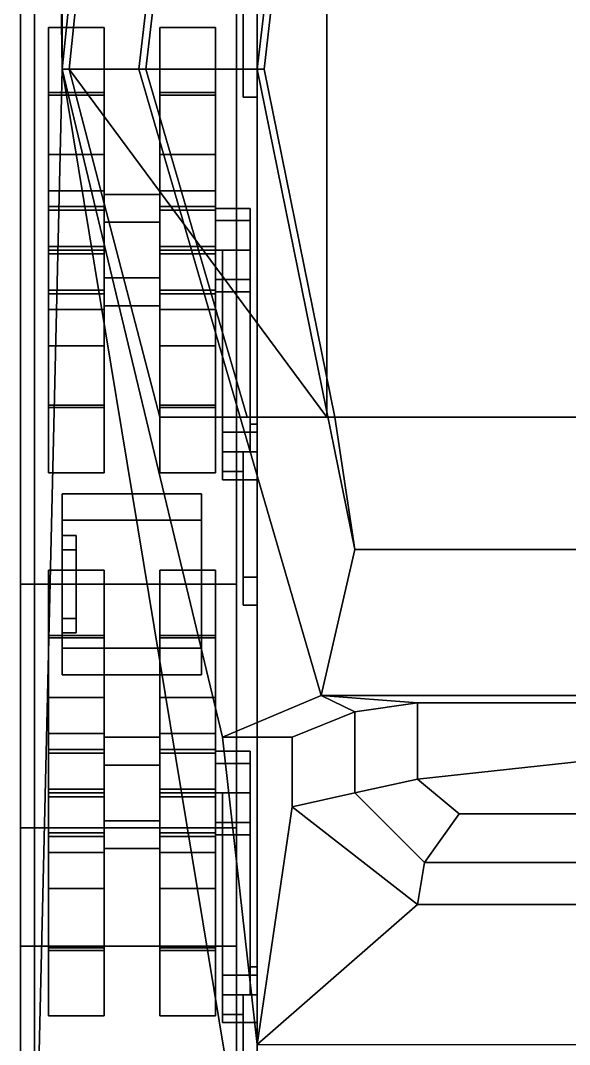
# Model space of a CAD drawing. Header units: millimetres. Extents: x -1.1 to 1.1, y -2.5 to 10.7.
# Drawn here: x -1.08 to -0.292, y -1.721 to -0.25 of the extents above; entities that cross this region are included whole.
import ezdxf

# ---------------------------------------------------------------- set-up
doc = ezdxf.new("R2010")
doc.units = ezdxf.units.MM
for name, color, linetype in [('fenders', 6, 'Continuous'), ('inside', 1, 'Continuous'), ('torsions', 5, 'Continuous'), ('tracks', 3, 'Continuous'), ('wheels', 2, 'Continuous')]:
    doc.layers.add(name, color=color, linetype=linetype)

msp = doc.modelspace()

# ---------------------------------------------------------------- linework, layer by layer
for points in [[(-0.74, -2.35, 0.85), (-0.74, 2.3837, 0.8413), (-0.74, 2.17, 0.51), (-0.74, -1.98, 0.51)], [(-0.74, -2.0185, 1.0609), (-0.74, 2.3837, 0.8413), (-0.74, 2.3837, 0.8413), (-0.74, -2.35, 0.85)], [(-0.74, -1.98, 0.51), (-0.74, 2.17, 0.51), (0.74, 2.17, 0.51), (0.74, -1.98, 0.51)], [(-0.91, -0.32, 1.48), (-0.72, 1.3, 1.48), (-0.8792, 1.04, 1.0609), (-1.02, -0.32, 1.0609)], [(-0.91, -0.32, 1.48), (-0.74, -0.32, 1.84), (-0.5746, 1.09, 1.84), (-0.72, 1.3, 1.48)], [(-0.602, 0.8, 1.84), (-0.5746, 1.09, 1.84), (-0.74, -0.32, 1.84), (-0.73, -0.32, 1.84)], [(-1.02, -0.32, 1.0609), (-0.8792, 1.04, 1.0609), (-0.8792, 1.04, 0.9084), (-1.02, -0.32, 0.9762)], [(-0.91, -0.32, 1.48), (-1.02, -0.32, 1.0609), (-0.7898, -1.28, 1.25), (-0.6484, -1.22, 1.48)], [(-1.02, -0.32, 1.0609), (-0.74, -2.0185, 1.0609), (-0.74, -1.7214, 1.25), (-0.7898, -1.28, 1.25)], [(-0.6484, -1.22, 1.48), (-0.6, -1.01, 1.87), (-0.74, -0.32, 1.84), (-0.91, -0.32, 1.48)], [(-0.73, -0.32, 1.84), (-0.74, -0.32, 1.84), (-0.6, -1.01, 1.87), (-0.6286, -0.82, 1.8617)], [(-0.6286, -0.82, 1.8617), (-0.6, -1.01, 1.87), (0.6, -1.01, 1.87), (0.6286, -0.82, 1.8617)], [(0.6484, -1.22, 1.48), (0.6, -1.01, 1.87), (-0.6, -1.01, 1.87), (-0.6484, -1.22, 1.48)], [(-0.6, -1.2435, 1.39), (-0.6484, -1.22, 1.48), (-0.7898, -1.28, 1.25), (-0.69, -1.28, 1.25)], [(-0.6484, -1.22, 1.48), (-0.51, -1.2304, 1.44), (-0.14, -1.2304, 1.44), (0.6484, -1.22, 1.48)], [(-0.6484, -1.22, 1.48), (-0.6, -1.2435, 1.39), (-0.51, -1.2304, 1.44), (-0.6484, -1.22, 1.48)], [(-0.6, -1.2435, 1.39), (-0.6, -1.36, 1.39), (-0.51, -1.34, 1.44), (-0.51, -1.2304, 1.44)], [(-0.51, -1.2304, 1.44), (-0.51, -1.34, 1.44), (-0.14, -1.3, 1.44), (-0.14, -1.2304, 1.44)], [(-0.6, -1.36, 1.39), (-0.6, -1.2435, 1.39), (-0.69, -1.28, 1.25), (-0.69, -1.38, 1.25)], [(-0.69, -1.38, 1.25), (-0.69, -1.28, 1.25), (-0.7898, -1.28, 1.25), (-0.74, -1.7214, 1.25)], [(-0.51, -1.34, 1.44), (-0.45, -1.39, 1.44), (-0.2, -1.39, 1.44), (-0.14, -1.3, 1.44)], [(-0.6, -1.36, 1.39), (-0.5, -1.46, 1.39), (-0.45, -1.39, 1.44), (-0.51, -1.34, 1.44)], [(-0.6, -1.36, 1.39), (-0.69, -1.38, 1.25), (-0.51, -1.52, 1.25), (-0.5, -1.46, 1.39)], [(-0.69, -1.38, 1.25), (-0.74, -1.7214, 1.25), (-0.74, -1.7214, 1.25), (-0.51, -1.52, 1.25)], [(-0.16, -1.46, 1.39), (-0.2, -1.39, 1.44), (-0.45, -1.39, 1.44), (-0.5, -1.46, 1.39)], [(-0.5, -1.46, 1.39), (-0.51, -1.52, 1.25), (-0.15, -1.52, 1.25), (-0.16, -1.46, 1.39)], [(-0.51, -1.52, 1.25), (-0.74, -1.7214, 1.25), (0.74, -1.7214, 1.25), (-0.15, -1.52, 1.25)]]:
    msp.add_3dface(points)
at = {"layer": 'fenders'}
for points in [[(-1.06, 2.3837, 0.8213), (-1.06, -2.0185, 1.0409), (-1.06, -2.0185, 1.0609), (-1.06, 2.3837, 0.8413)], [(-1.06, 2.3837, 0.8413), (-1.06, -2.0185, 1.0609), (-1.02, -0.32, 0.9762), (-1.06, 2.3837, 0.8413)], [(-1.06, 2.3837, 0.8413), (-1.02, -0.32, 0.9762), (-1.02, 1.5702, 0.8819), (-1.02, 2.3809, 0.8415)], [(-1.02, 1.5702, 0.8819), (-1.02, -0.32, 0.9762), (-0.8243, 1.5702, 0.8819), (-1.02, 1.5702, 0.8819)], [(-1.02, -0.32, 0.9762), (-1.06, -2.0185, 1.0609), (-0.74, -2.0185, 1.0609), (-1.02, -0.32, 0.9762)]]:
    msp.add_3dface(points, dxfattribs=at)
at = {"layer": 'inside'}
for points in [[(-0.7686, 0.8, 1.48), (-0.9, -0.32, 1.48), (-1.01, -0.32, 1.0609), (-0.894, 0.8, 1.0609)], [(-0.894, 0.8, 1.0609), (-1.01, -0.32, 1.0609), (-0.64, -0.82, 1.03), (-0.64, 0.8, 1.03)], [(-0.602, 0.8, 1.84), (-0.73, -0.32, 1.84), (-0.9, -0.32, 1.48), (-0.7686, 0.8, 1.48)], [(-0.64, 0.8, 1.03), (-0.64, -0.82, 1.03), (-0.27, -0.82, 1.03), (-0.27, 0.8, 1.03)], [(-0.9, -0.32, 1.48), (-0.7547, -0.82, 1.48), (-0.88, -0.82, 1.0609), (-1.01, -0.32, 1.0609)], [(-1.01, -0.32, 1.0609), (-0.88, -0.82, 1.0609), (-0.64, -0.82, 1.03)], [(-0.73, -0.32, 1.84), (-0.6286, -0.82, 1.8617), (-0.7547, -0.82, 1.48), (-0.9, -0.32, 1.48)], [(-0.64, -0.82, 1.03), (-0.88, -0.82, 1.0609), (0.88, -0.82, 1.0609), (0.64, -0.82, 1.03)], [(-0.7547, -0.82, 1.48), (0.7547, -0.82, 1.48), (0.88, -0.82, 1.0609), (-0.88, -0.82, 1.0609)], [(-0.6286, -0.82, 1.8617), (0.6286, -0.82, 1.8617), (0.7547, -0.82, 1.48), (-0.7547, -0.82, 1.48)]]:
    msp.add_3dface(points, dxfattribs=at)
at = {"layer": 'torsions'}
for points in [[(-0.76, -0.14, 0.79), (-0.76, -0.14, 0.45), (-0.76, -0.36, 0.45), (-0.76, -0.36, 0.79)], [(-0.74, -0.36, 0.79), (-0.74, -0.14, 0.79), (-0.76, -0.14, 0.79), (-0.76, -0.36, 0.79)], [(-0.76, -0.14, 0.45), (-0.76, -0.18, 0.4), (-0.76, -0.32, 0.4), (-0.76, -0.36, 0.45)], [(-0.74, -0.32, 0.4), (-0.74, -0.18, 0.4), (-0.74, -0.14, 0.45), (-0.74, -0.36, 0.45)], [(-0.74, -0.36, 0.45), (-0.74, -0.14, 0.45), (-0.74, -0.14, 0.51), (-0.74, -0.36, 0.51)], [(-0.76, -0.32, 0.4), (-0.76, -0.18, 0.4), (-0.74, -0.18, 0.4), (-0.74, -0.32, 0.4)], [(-0.76, -0.36, 0.45), (-0.76, -0.32, 0.4), (-0.74, -0.32, 0.4), (-0.74, -0.36, 0.45)], [(-0.76, -0.36, 0.79), (-0.76, -0.36, 0.45), (-0.74, -0.36, 0.45), (-0.74, -0.36, 0.79)], [(-0.8, -0.5376, 0.2976), (-0.8, -0.52, 0.34), (-0.75, -0.52, 0.34), (-0.75, -0.5376, 0.2976)], [(-0.8, -0.52, 0.34), (-0.8, -0.5376, 0.3824), (-0.75, -0.5376, 0.3824), (-0.75, -0.52, 0.34)], [(-0.75, -0.6224, 0.2976), (-0.75, -0.52, 0.34), (-0.75, -0.5376, 0.3824), (-0.75, -0.64, 0.34)], [(-0.75, -0.58, 0.28), (-0.75, -0.5376, 0.2976), (-0.75, -0.52, 0.34), (-0.75, -0.6224, 0.2976)], [(-0.8, -0.58, 0.28), (-0.8, -0.5376, 0.2976), (-0.75, -0.5376, 0.2976), (-0.75, -0.58, 0.28)], [(-0.8, -0.5376, 0.3824), (-0.8, -0.58, 0.4), (-0.75, -0.58, 0.4), (-0.75, -0.5376, 0.3824)], [(-0.75, -0.64, 0.34), (-0.75, -0.5376, 0.3824), (-0.75, -0.58, 0.4), (-0.75, -0.64, 0.34)], [(-0.8, -0.58, 0.4), (-0.8, -0.6224, 0.3824), (-0.79, -0.6224, 0.3824), (-0.79, -0.58, 0.4)], [(-0.8, -0.6224, 0.2976), (-0.8, -0.58, 0.28), (-0.75, -0.58, 0.28), (-0.75, -0.6224, 0.2976)], [(-0.79, -0.6224, 0.3824), (-0.79, -0.8417, 0.5483), (-0.79, -0.8417, 0.5483), (-0.79, -0.58, 0.4)], [(-0.79, -0.58, 0.4), (-0.79, -0.8417, 0.5483), (-0.75, -0.8417, 0.5483), (-0.75, -0.58, 0.4)], [(-0.75, -0.64, 0.34), (-0.75, -0.58, 0.4), (-0.75, -0.8417, 0.5483), (-0.75, -0.87, 0.48)], [(-0.8, -0.6224, 0.3824), (-0.8, -0.64, 0.34), (-0.79, -0.64, 0.34), (-0.79, -0.6224, 0.3824)], [(-0.8, -0.64, 0.34), (-0.8, -0.6224, 0.2976), (-0.75, -0.6224, 0.2976), (-0.75, -0.64, 0.34)], [(-0.79, -0.8417, 0.5483), (-0.79, -0.6224, 0.3824), (-0.79, -0.64, 0.34), (-0.79, -0.87, 0.48)], [(-0.79, -0.87, 0.48), (-0.79, -0.64, 0.34), (-0.75, -0.64, 0.34), (-0.75, -0.87, 0.48)], [(-0.75, -0.83, 0.52), (-0.75, -0.8417, 0.5483), (-0.74, -0.8417, 0.5483), (-0.74, -0.83, 0.52)], [(-0.75, -0.8417, 0.4917), (-0.75, -0.83, 0.52), (-0.74, -0.83, 0.52), (-0.74, -0.8417, 0.4917)], [(-0.74, -0.87, 0.48), (-0.74, -0.8417, 0.4917), (-0.74, -0.83, 0.52), (-0.74, -0.87, 0.51)], [(-0.79, -0.87, 0.56), (-0.79, -0.8417, 0.5483), (-0.79, -0.87, 0.48), (-0.79, -0.8983, 0.4917)], [(-0.79, -0.8417, 0.5483), (-0.79, -0.87, 0.56), (-0.74, -0.87, 0.56), (-0.74, -0.8417, 0.5483)], [(-0.75, -0.87, 0.48), (-0.75, -0.8417, 0.4917), (-0.74, -0.8417, 0.4917), (-0.74, -0.87, 0.48)], [(-0.79, -0.8983, 0.5483), (-0.79, -0.87, 0.56), (-0.79, -0.8983, 0.4917), (-0.79, -0.91, 0.52)], [(-0.79, -0.87, 0.56), (-0.79, -0.8983, 0.5483), (-0.76, -0.8983, 0.5483), (-0.76, -0.87, 0.56)], [(-0.79, -0.8983, 0.4917), (-0.79, -0.87, 0.48), (-0.76, -0.87, 0.48), (-0.76, -0.8983, 0.4917)], [(-0.76, -0.87, 0.45), (-0.76, -0.91, 0.4), (-0.76, -1.05, 0.4), (-0.76, -1.09, 0.45)], [(-0.74, -1.09, 0.79), (-0.74, -0.87, 0.79), (-0.76, -0.87, 0.79), (-0.76, -1.09, 0.79)], [(-0.76, -0.87, 0.79), (-0.76, -0.87, 0.45), (-0.76, -1.09, 0.45), (-0.76, -1.09, 0.79)], [(-0.74, -0.87, 0.45), (-0.74, -0.91, 0.4), (-0.76, -0.91, 0.4), (-0.76, -0.87, 0.45)], [(-0.74, -0.87, 0.79), (-0.74, -0.87, 0.45), (-0.76, -0.87, 0.45), (-0.76, -0.87, 0.79)], [(-0.74, -1.09, 0.45), (-0.74, -0.87, 0.45), (-0.74, -0.87, 0.51), (-0.74, -1.09, 0.51)], [(-0.74, -1.05, 0.4), (-0.74, -0.91, 0.4), (-0.74, -0.87, 0.45), (-0.74, -1.09, 0.45)], [(-0.79, -0.8983, 0.5483), (-0.79, -0.91, 0.52), (-0.76, -0.91, 0.52), (-0.76, -0.8983, 0.5483)], [(-0.79, -0.91, 0.52), (-0.79, -0.8983, 0.4917), (-0.76, -0.8983, 0.4917), (-0.76, -0.91, 0.52)], [(-0.76, -1.05, 0.4), (-0.76, -0.91, 0.4), (-0.74, -0.91, 0.4), (-0.74, -1.05, 0.4)], [(-0.76, -1.09, 0.45), (-0.76, -1.05, 0.4), (-0.74, -1.05, 0.4), (-0.74, -1.09, 0.45)], [(-0.76, -1.09, 0.79), (-0.76, -1.09, 0.45), (-0.74, -1.09, 0.45), (-0.74, -1.09, 0.79)], [(-0.8, -1.3, 0.34), (-0.8, -1.3176, 0.3824), (-0.75, -1.3176, 0.3824), (-0.75, -1.3, 0.34)], [(-0.8, -1.3176, 0.2976), (-0.8, -1.3, 0.34), (-0.75, -1.3, 0.34), (-0.75, -1.3176, 0.2976)], [(-0.75, -1.36, 0.28), (-0.75, -1.3176, 0.2976), (-0.75, -1.3, 0.34), (-0.75, -1.4024, 0.2976)], [(-0.75, -1.4024, 0.2976), (-0.75, -1.3, 0.34), (-0.75, -1.3176, 0.3824), (-0.75, -1.42, 0.34)], [(-0.8, -1.3176, 0.3824), (-0.8, -1.36, 0.4), (-0.75, -1.36, 0.4), (-0.75, -1.3176, 0.3824)], [(-0.8, -1.36, 0.28), (-0.8, -1.3176, 0.2976), (-0.75, -1.3176, 0.2976), (-0.75, -1.36, 0.28)], [(-0.75, -1.42, 0.34), (-0.75, -1.3176, 0.3824), (-0.75, -1.36, 0.4), (-0.75, -1.42, 0.34)], [(-0.8, -1.4024, 0.2976), (-0.8, -1.36, 0.28), (-0.75, -1.36, 0.28), (-0.75, -1.4024, 0.2976)], [(-0.8, -1.36, 0.4), (-0.8, -1.4024, 0.3824), (-0.79, -1.4024, 0.3824), (-0.79, -1.36, 0.4)], [(-0.79, -1.36, 0.4), (-0.79, -1.6217, 0.5483), (-0.75, -1.6217, 0.5483), (-0.75, -1.36, 0.4)], [(-0.79, -1.4024, 0.3824), (-0.79, -1.6217, 0.5483), (-0.79, -1.6217, 0.5483), (-0.79, -1.36, 0.4)], [(-0.75, -1.42, 0.34), (-0.75, -1.36, 0.4), (-0.75, -1.6217, 0.5483), (-0.75, -1.65, 0.48)], [(-0.8, -1.42, 0.34), (-0.8, -1.4024, 0.2976), (-0.75, -1.4024, 0.2976), (-0.75, -1.42, 0.34)], [(-0.8, -1.4024, 0.3824), (-0.8, -1.42, 0.34), (-0.79, -1.42, 0.34), (-0.79, -1.4024, 0.3824)], [(-0.79, -1.6217, 0.5483), (-0.79, -1.4024, 0.3824), (-0.79, -1.42, 0.34), (-0.79, -1.65, 0.48)], [(-0.79, -1.65, 0.48), (-0.79, -1.42, 0.34), (-0.75, -1.42, 0.34), (-0.75, -1.65, 0.48)], [(-0.75, -1.6217, 0.4917), (-0.75, -1.61, 0.52), (-0.74, -1.61, 0.52), (-0.74, -1.6217, 0.4917)], [(-0.75, -1.61, 0.52), (-0.75, -1.6217, 0.5483), (-0.74, -1.6217, 0.5483), (-0.74, -1.61, 0.52)], [(-0.74, -1.65, 0.48), (-0.74, -1.6217, 0.4917), (-0.74, -1.61, 0.52), (-0.74, -1.65, 0.51)], [(-0.79, -1.6217, 0.5483), (-0.79, -1.65, 0.56), (-0.74, -1.65, 0.56), (-0.74, -1.6217, 0.5483)], [(-0.79, -1.65, 0.56), (-0.79, -1.6217, 0.5483), (-0.79, -1.65, 0.48), (-0.79, -1.6783, 0.4917)], [(-0.75, -1.65, 0.48), (-0.75, -1.6217, 0.4917), (-0.74, -1.6217, 0.4917), (-0.74, -1.65, 0.48)], [(-0.79, -1.6783, 0.4917), (-0.79, -1.65, 0.48), (-0.76, -1.65, 0.48), (-0.76, -1.6783, 0.4917)], [(-0.79, -1.65, 0.56), (-0.79, -1.6783, 0.5483), (-0.76, -1.6783, 0.5483), (-0.76, -1.65, 0.56)], [(-0.79, -1.6783, 0.5483), (-0.79, -1.65, 0.56), (-0.79, -1.6783, 0.4917), (-0.79, -1.69, 0.52)], [(-0.74, -1.65, 0.79), (-0.74, -1.65, 0.45), (-0.76, -1.65, 0.45), (-0.76, -1.65, 0.79)], [(-0.74, -1.65, 0.45), (-0.74, -1.69, 0.4), (-0.76, -1.69, 0.4), (-0.76, -1.65, 0.45)], [(-0.76, -1.65, 0.79), (-0.76, -1.65, 0.45), (-0.76, -1.87, 0.45), (-0.76, -1.87, 0.79)], [(-0.74, -1.87, 0.79), (-0.74, -1.65, 0.79), (-0.76, -1.65, 0.79), (-0.76, -1.87, 0.79)], [(-0.76, -1.65, 0.45), (-0.76, -1.69, 0.4), (-0.76, -1.83, 0.4), (-0.76, -1.87, 0.45)], [(-0.74, -1.83, 0.4), (-0.74, -1.69, 0.4), (-0.74, -1.65, 0.45), (-0.74, -1.87, 0.45)], [(-0.74, -1.87, 0.45), (-0.74, -1.65, 0.45), (-0.74, -1.65, 0.51), (-0.74, -1.87, 0.51)], [(-0.79, -1.69, 0.52), (-0.79, -1.6783, 0.4917), (-0.76, -1.6783, 0.4917), (-0.76, -1.69, 0.52)], [(-0.79, -1.6783, 0.5483), (-0.79, -1.69, 0.52), (-0.76, -1.69, 0.52), (-0.76, -1.6783, 0.5483)], [(-0.76, -1.83, 0.4), (-0.76, -1.69, 0.4), (-0.74, -1.69, 0.4), (-0.74, -1.83, 0.4)]]:
    msp.add_3dface(points, dxfattribs=at)
at = {"layer": 'tracks'}
for points in [[(-1.08, 1.57, 0.02), (-1.08, 1.57), (-1.08, -1.41), (-1.08, -1.41, 0.02)], [(-0.77, -1.41, 0.02), (-0.77, 1.57, 0.02), (-1.08, 1.57, 0.02), (-1.08, -1.41, 0.02)], [(-0.77, -1.41), (-0.77, 1.57), (-0.77, 1.57, 0.02), (-0.77, -1.41, 0.02)], [(-0.77, -1.06, 0.92), (-0.77, -0.11, 0.88), (-1.08, -0.11, 0.88), (-1.08, -1.06, 0.92)], [(-1.08, -1.06, 0.92), (-1.08, -0.11, 0.88), (-1.08, -0.11, 0.86), (-1.08, -1.06, 0.9)], [(-1.08, -1.06, 0.9), (-1.08, -0.11, 0.86), (-0.77, -0.11, 0.86), (-0.77, -1.06, 0.9)], [(-0.77, -0.11, 0.86), (-0.77, -0.11, 0.88), (-0.77, -1.06, 0.92), (-0.77, -1.06, 0.9)], [(-0.77, -1.58, 0.95), (-0.77, -1.06, 0.92), (-1.08, -1.06, 0.92), (-1.08, -1.58, 0.95)], [(-1.08, -1.58, 0.95), (-1.08, -1.06, 0.92), (-1.08, -1.06, 0.9), (-1.08, -1.58, 0.93)], [(-1.08, -1.58, 0.93), (-1.08, -1.06, 0.9), (-0.77, -1.06, 0.9), (-0.77, -1.58, 0.93)], [(-0.77, -1.06, 0.9), (-0.77, -1.06, 0.92), (-0.77, -1.58, 0.95), (-0.77, -1.58, 0.93)], [(-1.08, -1.41, 0.02), (-1.08, -1.41), (-1.08, -1.93, 0.1), (-1.08, -1.92, 0.12)], [(-1.08, -1.93, 0.1), (-1.08, -1.41), (-0.77, -1.41), (-0.77, -1.93, 0.1)], [(-0.77, -1.92, 0.12), (-0.77, -1.41, 0.02), (-1.08, -1.41, 0.02), (-1.08, -1.92, 0.12)], [(-0.77, -1.93, 0.1), (-0.77, -1.41), (-0.77, -1.41, 0.02), (-0.77, -1.92, 0.12)], [(-1.08, -2.14, 0.98), (-1.08, -1.58, 0.93), (-0.77, -1.58, 0.93), (-0.77, -2.14, 0.98)], [(-1.08, -2.14, 1), (-1.08, -1.58, 0.95), (-1.08, -1.58, 0.93), (-1.08, -2.14, 0.98)], [(-0.77, -2.14, 1), (-0.77, -1.58, 0.95), (-1.08, -1.58, 0.95), (-1.08, -2.14, 1)], [(-0.77, -1.58, 0.93), (-0.77, -1.58, 0.95), (-0.77, -2.14, 1), (-0.77, -2.14, 0.98)]]:
    msp.add_3dface(points, dxfattribs=at)
at = {"layer": 'wheels'}
for points in [[(-1.04, -0.3537, 0.1137), (-1.04, -0.26, 0.34), (-0.96, -0.26, 0.34), (-0.96, -0.3537, 0.1137)], [(-1.04, -0.4427, 0.1622), (-1.04, -0.3573, 0.31), (-1.04, -0.26, 0.34), (-1.04, -0.3537, 0.1137)], [(-1.04, -0.3573, 0.31), (-1.04, -0.3573, 0.37), (-1.04, -0.26, 0.34)], [(-1.04, -0.26, 0.34), (-1.04, -0.3537, 0.5663), (-0.96, -0.3537, 0.5663), (-0.96, -0.26, 0.34)], [(-1.04, -0.3573, 0.37), (-1.04, -0.4427, 0.5178), (-1.04, -0.3537, 0.5663), (-1.04, -0.26, 0.34)], [(-0.96, -0.3573, 0.31), (-0.96, -0.4427, 0.1622), (-0.96, -0.3537, 0.1137), (-0.96, -0.26, 0.34)], [(-0.96, -0.3573, 0.37), (-0.96, -0.3573, 0.31), (-0.96, -0.26, 0.34), (-0.96, -0.3537, 0.5663)], [(-0.8, -0.26, 0.34), (-0.8, -0.3537, 0.1137), (-0.88, -0.3537, 0.1137), (-0.88, -0.26, 0.34)], [(-0.88, -0.4427, 0.1622), (-0.88, -0.3573, 0.31), (-0.88, -0.26, 0.34), (-0.88, -0.3537, 0.1137)], [(-0.88, -0.3573, 0.31), (-0.88, -0.3573, 0.37), (-0.88, -0.26, 0.34)], [(-0.8, -0.3537, 0.5663), (-0.8, -0.26, 0.34), (-0.88, -0.26, 0.34), (-0.88, -0.3537, 0.5663)], [(-0.88, -0.3573, 0.37), (-0.88, -0.4427, 0.5178), (-0.88, -0.3537, 0.5663), (-0.88, -0.26, 0.34)], [(-1.04, -0.4946, 0.1322), (-1.04, -0.4427, 0.1622), (-1.04, -0.3537, 0.1137), (-1.04, -0.58, 0.02)], [(-1.04, -0.58, 0.02), (-1.04, -0.3537, 0.1137), (-0.96, -0.3537, 0.1137), (-0.96, -0.58, 0.02)], [(-1.04, -0.4427, 0.5178), (-1.04, -0.4946, 0.5478), (-1.04, -0.58, 0.66), (-1.04, -0.3537, 0.5663)], [(-1.04, -0.3537, 0.5663), (-1.04, -0.58, 0.66), (-0.96, -0.58, 0.66), (-0.96, -0.3537, 0.5663)], [(-1.04, -0.3573, 0.37), (-1.04, -0.5173, 0.37), (-0.96, -0.5173, 0.37), (-0.96, -0.3573, 0.37)], [(-1.04, -0.4427, 0.5178), (-1.04, -0.3573, 0.37), (-0.96, -0.3573, 0.37), (-0.96, -0.4427, 0.5178)], [(-1.04, -0.5173, 0.31), (-1.04, -0.3573, 0.31), (-0.96, -0.3573, 0.31), (-0.96, -0.5173, 0.31)], [(-1.04, -0.3573, 0.31), (-1.04, -0.4427, 0.1622), (-0.96, -0.4427, 0.1622), (-0.96, -0.3573, 0.31)], [(-1.04, -0.3573, 0.31), (-1.04, -0.5173, 0.31), (-1.04, -0.5173, 0.37), (-1.04, -0.3573, 0.37)], [(-0.96, -0.4427, 0.1622), (-0.96, -0.4946, 0.1322), (-0.96, -0.58, 0.02), (-0.96, -0.3537, 0.1137)], [(-0.96, -0.4946, 0.5478), (-0.96, -0.4427, 0.5178), (-0.96, -0.3537, 0.5663), (-0.96, -0.58, 0.66)], [(-0.96, -0.4427, 0.5178), (-0.96, -0.3573, 0.37), (-0.96, -0.3537, 0.5663)], [(-0.96, -0.5173, 0.31), (-0.96, -0.3573, 0.31), (-0.96, -0.3573, 0.37), (-0.96, -0.5173, 0.37)], [(-0.88, -0.4946, 0.1322), (-0.88, -0.4427, 0.1622), (-0.88, -0.3537, 0.1137), (-0.88, -0.58, 0.02)], [(-0.8, -0.3537, 0.1137), (-0.8, -0.58, 0.02), (-0.88, -0.58, 0.02), (-0.88, -0.3537, 0.1137)], [(-0.88, -0.4427, 0.5178), (-0.88, -0.4946, 0.5478), (-0.88, -0.58, 0.66), (-0.88, -0.3537, 0.5663)], [(-0.8, -0.58, 0.66), (-0.8, -0.3537, 0.5663), (-0.88, -0.3537, 0.5663), (-0.88, -0.58, 0.66)], [(-0.8, -0.5173, 0.37), (-0.8, -0.3573, 0.37), (-0.88, -0.3573, 0.37), (-0.88, -0.5173, 0.37)], [(-0.8, -0.3573, 0.37), (-0.8, -0.4427, 0.5178), (-0.88, -0.4427, 0.5178), (-0.88, -0.3573, 0.37)], [(-0.8, -0.3573, 0.31), (-0.8, -0.5173, 0.31), (-0.88, -0.5173, 0.31), (-0.88, -0.3573, 0.31)], [(-0.8, -0.4427, 0.1622), (-0.8, -0.3573, 0.31), (-0.88, -0.3573, 0.31), (-0.88, -0.4427, 0.1622)], [(-0.88, -0.5173, 0.37), (-0.88, -0.3573, 0.37), (-0.88, -0.3573, 0.31), (-0.88, -0.5173, 0.31)], [(-1.04, -0.4946, 0.1322), (-1.04, -0.5746, 0.2707), (-1.04, -0.5227, 0.3007), (-1.04, -0.4427, 0.1622)], [(-1.04, -0.5227, 0.3793), (-1.04, -0.4427, 0.5178), (-0.96, -0.4427, 0.5178), (-0.96, -0.5227, 0.3793)], [(-1.04, -0.4427, 0.5178), (-1.04, -0.5227, 0.3793), (-1.04, -0.5746, 0.4093), (-1.04, -0.4946, 0.5478)], [(-1.04, -0.4427, 0.1622), (-1.04, -0.5227, 0.3007), (-0.96, -0.5227, 0.3007), (-0.96, -0.4427, 0.1622)], [(-0.96, -0.5746, 0.2707), (-0.96, -0.4946, 0.1322), (-0.96, -0.4427, 0.1622), (-0.96, -0.5227, 0.3007)], [(-0.96, -0.5227, 0.3793), (-0.96, -0.4427, 0.5178), (-0.96, -0.4946, 0.5478), (-0.96, -0.5746, 0.4093)], [(-0.88, -0.5227, 0.3007), (-0.88, -0.4427, 0.1622), (-0.88, -0.4946, 0.1322), (-0.88, -0.5746, 0.2707)], [(-0.8, -0.4427, 0.5178), (-0.8, -0.5227, 0.3793), (-0.88, -0.5227, 0.3793), (-0.88, -0.4427, 0.5178)], [(-0.88, -0.5746, 0.4093), (-0.88, -0.4946, 0.5478), (-0.88, -0.4427, 0.5178), (-0.88, -0.5227, 0.3793)], [(-0.8, -0.5227, 0.3007), (-0.8, -0.4427, 0.1622), (-0.88, -0.4427, 0.1622), (-0.88, -0.5227, 0.3007)], [(-1.04, -0.5746, 0.2707), (-1.04, -0.4946, 0.1322), (-0.96, -0.4946, 0.1322), (-0.96, -0.5746, 0.2707)], [(-1.04, -0.6654, 0.1322), (-1.04, -0.4946, 0.1322), (-1.04, -0.4946, 0.1322), (-1.04, -0.58, 0.02)], [(-1.04, -0.4946, 0.1322), (-1.04, -0.6654, 0.1322), (-0.96, -0.6654, 0.1322), (-0.96, -0.4946, 0.1322)], [(-1.04, -0.4946, 0.5478), (-1.04, -0.6654, 0.5478), (-1.04, -0.58, 0.66)], [(-1.04, -0.6654, 0.5478), (-1.04, -0.4946, 0.5478), (-0.96, -0.4946, 0.5478), (-0.96, -0.6654, 0.5478)], [(-1.04, -0.4946, 0.5478), (-1.04, -0.5746, 0.4093), (-0.96, -0.5746, 0.4093), (-0.96, -0.4946, 0.5478)], [(-0.96, -0.4946, 0.1322), (-0.96, -0.6654, 0.1322), (-0.96, -0.6654, 0.1322), (-0.96, -0.58, 0.02)], [(-0.96, -0.6654, 0.5478), (-0.96, -0.4946, 0.5478), (-0.96, -0.58, 0.66)], [(-0.96, -0.54, 0.2707), (-0.96, -0.5, 0.34), (-0.88, -0.5, 0.34), (-0.88, -0.54, 0.2707)], [(-0.96, -0.5, 0.34), (-0.96, -0.54, 0.4093), (-0.88, -0.54, 0.4093), (-0.88, -0.5, 0.34)], [(-0.8, -0.4946, 0.1322), (-0.8, -0.5746, 0.2707), (-0.88, -0.5746, 0.2707), (-0.88, -0.4946, 0.1322)], [(-0.88, -0.6654, 0.1322), (-0.88, -0.4946, 0.1322), (-0.88, -0.4946, 0.1322), (-0.88, -0.58, 0.02)], [(-0.8, -0.6654, 0.1322), (-0.8, -0.4946, 0.1322), (-0.88, -0.4946, 0.1322), (-0.88, -0.6654, 0.1322)], [(-0.88, -0.4946, 0.5478), (-0.88, -0.6654, 0.5478), (-0.88, -0.58, 0.66)], [(-0.8, -0.4946, 0.5478), (-0.8, -0.6654, 0.5478), (-0.88, -0.6654, 0.5478), (-0.88, -0.4946, 0.5478)], [(-0.8, -0.5746, 0.4093), (-0.8, -0.4946, 0.5478), (-0.88, -0.4946, 0.5478), (-0.88, -0.5746, 0.4093)], [(-1.04, -0.5227, 0.3793), (-1.04, -0.5173, 0.37), (-1.04, -0.5854, 0.4093), (-1.04, -0.5746, 0.4093)], [(-1.04, -0.5173, 0.37), (-1.04, -0.5227, 0.3793), (-0.96, -0.5227, 0.3793), (-0.96, -0.5173, 0.37)], [(-1.04, -0.5227, 0.3007), (-1.04, -0.5173, 0.31), (-0.96, -0.5173, 0.31), (-0.96, -0.5227, 0.3007)], [(-1.04, -0.5173, 0.31), (-1.04, -0.5227, 0.3007), (-1.04, -0.6427, 0.37), (-1.04, -0.6373, 0.3793)], [(-1.04, -0.5173, 0.37), (-1.04, -0.5173, 0.31), (-1.04, -0.6373, 0.3793), (-1.04, -0.5854, 0.4093)], [(-1.04, -0.5227, 0.3007), (-1.04, -0.5746, 0.2707), (-1.04, -0.6427, 0.31), (-1.04, -0.6427, 0.37)], [(-0.8, -0.5227, 0.3793), (-0.8, -0.5173, 0.37), (-0.88, -0.5173, 0.37), (-0.88, -0.5227, 0.3793)], [(-0.8, -0.5173, 0.31), (-0.8, -0.5227, 0.3007), (-0.88, -0.5227, 0.3007), (-0.88, -0.5173, 0.31)], [(-0.96, -0.54, 0.4093), (-0.96, -0.62, 0.4093), (-0.88, -0.62, 0.4093), (-0.88, -0.54, 0.4093)], [(-0.96, -0.62, 0.2707), (-0.96, -0.54, 0.2707), (-0.88, -0.54, 0.2707), (-0.88, -0.62, 0.2707)], [(-1.04, -0.5746, 0.4093), (-1.04, -0.5854, 0.4093), (-0.96, -0.5854, 0.4093), (-0.96, -0.5746, 0.4093)], [(-1.04, -0.5746, 0.2707), (-1.04, -0.5854, 0.2707), (-1.04, -0.6373, 0.3007), (-1.04, -0.6427, 0.31)], [(-1.04, -0.5854, 0.2707), (-1.04, -0.5746, 0.2707), (-0.96, -0.5746, 0.2707), (-0.96, -0.5854, 0.2707)], [(-1.04, -0.7173, 0.1622), (-1.04, -0.6654, 0.1322), (-1.04, -0.58, 0.02), (-1.04, -0.8063, 0.1137)], [(-1.04, -0.8063, 0.1137), (-1.04, -0.58, 0.02), (-0.96, -0.58, 0.02), (-0.96, -0.8063, 0.1137)], [(-1.04, -0.6654, 0.5478), (-1.04, -0.7173, 0.5178), (-1.04, -0.8063, 0.5663), (-1.04, -0.58, 0.66)], [(-1.04, -0.58, 0.66), (-1.04, -0.8063, 0.5663), (-0.96, -0.8063, 0.5663), (-0.96, -0.58, 0.66)], [(-1.04, -0.6654, 0.1322), (-1.04, -0.5854, 0.2707), (-0.96, -0.5854, 0.2707), (-0.96, -0.6654, 0.1322)], [(-1.04, -0.7173, 0.1622), (-1.04, -0.6373, 0.3007), (-1.04, -0.5854, 0.2707), (-1.04, -0.6654, 0.1322)], [(-1.04, -0.5854, 0.4093), (-1.04, -0.6654, 0.5478), (-0.96, -0.6654, 0.5478), (-0.96, -0.5854, 0.4093)], [(-1.04, -0.6654, 0.5478), (-1.04, -0.5854, 0.4093), (-1.04, -0.6373, 0.3793), (-1.04, -0.7173, 0.5178)], [(-0.96, -0.6654, 0.1322), (-0.96, -0.7173, 0.1622), (-0.96, -0.8063, 0.1137), (-0.96, -0.58, 0.02)], [(-0.96, -0.7173, 0.5178), (-0.96, -0.6654, 0.5478), (-0.96, -0.58, 0.66), (-0.96, -0.8063, 0.5663)], [(-0.96, -0.6373, 0.3007), (-0.96, -0.7173, 0.1622), (-0.96, -0.6654, 0.1322), (-0.96, -0.5854, 0.2707)], [(-0.96, -0.5854, 0.4093), (-0.96, -0.6654, 0.5478), (-0.96, -0.7173, 0.5178), (-0.96, -0.6373, 0.3793)], [(-0.8, -0.5854, 0.4093), (-0.8, -0.5746, 0.4093), (-0.88, -0.5746, 0.4093), (-0.88, -0.5854, 0.4093)], [(-0.8, -0.5746, 0.2707), (-0.8, -0.5854, 0.2707), (-0.88, -0.5854, 0.2707), (-0.88, -0.5746, 0.2707)], [(-0.88, -0.7173, 0.1622), (-0.88, -0.6654, 0.1322), (-0.88, -0.58, 0.02), (-0.88, -0.8063, 0.1137)], [(-0.8, -0.58, 0.02), (-0.8, -0.8063, 0.1137), (-0.88, -0.8063, 0.1137), (-0.88, -0.58, 0.02)], [(-0.88, -0.6654, 0.5478), (-0.88, -0.7173, 0.5178), (-0.88, -0.8063, 0.5663), (-0.88, -0.58, 0.66)], [(-0.8, -0.8063, 0.5663), (-0.8, -0.58, 0.66), (-0.88, -0.58, 0.66), (-0.88, -0.8063, 0.5663)], [(-0.88, -0.5854, 0.2707), (-0.88, -0.6654, 0.1322), (-0.88, -0.7173, 0.1622), (-0.88, -0.6373, 0.3007)], [(-0.8, -0.5854, 0.2707), (-0.8, -0.6654, 0.1322), (-0.88, -0.6654, 0.1322), (-0.88, -0.5854, 0.2707)], [(-0.88, -0.6373, 0.3793), (-0.88, -0.7173, 0.5178), (-0.88, -0.6654, 0.5478), (-0.88, -0.5854, 0.4093)], [(-0.8, -0.6654, 0.5478), (-0.8, -0.5854, 0.4093), (-0.88, -0.5854, 0.4093), (-0.88, -0.6654, 0.5478)], [(-0.96, -0.66, 0.34), (-0.96, -0.62, 0.2707), (-0.88, -0.62, 0.2707), (-0.88, -0.66, 0.34)], [(-0.96, -0.62, 0.4093), (-0.96, -0.66, 0.34), (-0.88, -0.66, 0.34), (-0.88, -0.62, 0.4093)], [(-1.04, -0.6373, 0.3793), (-1.04, -0.6427, 0.37), (-0.96, -0.6427, 0.37), (-0.96, -0.6373, 0.3793)], [(-1.04, -0.7173, 0.5178), (-1.04, -0.6373, 0.3793), (-0.96, -0.6373, 0.3793), (-0.96, -0.7173, 0.5178)], [(-1.04, -0.6427, 0.31), (-1.04, -0.6373, 0.3007), (-0.96, -0.6373, 0.3007), (-0.96, -0.6427, 0.31)], [(-1.04, -0.6373, 0.3007), (-1.04, -0.7173, 0.1622), (-0.96, -0.7173, 0.1622), (-0.96, -0.6373, 0.3007)], [(-1.04, -0.6427, 0.37), (-1.04, -0.8027, 0.37), (-0.96, -0.8027, 0.37), (-0.96, -0.6427, 0.37)], [(-1.04, -0.8027, 0.31), (-1.04, -0.6427, 0.31), (-0.96, -0.6427, 0.31), (-0.96, -0.8027, 0.31)], [(-1.04, -0.8027, 0.37), (-1.04, -0.6427, 0.37), (-1.04, -0.6427, 0.31), (-1.04, -0.8027, 0.31)], [(-0.96, -0.6427, 0.37), (-0.96, -0.8027, 0.37), (-0.96, -0.8027, 0.31), (-0.96, -0.6427, 0.31)], [(-0.8, -0.6427, 0.37), (-0.8, -0.6373, 0.3793), (-0.88, -0.6373, 0.3793), (-0.88, -0.6427, 0.37)], [(-0.8, -0.6373, 0.3793), (-0.8, -0.7173, 0.5178), (-0.88, -0.7173, 0.5178), (-0.88, -0.6373, 0.3793)], [(-0.8, -0.6373, 0.3007), (-0.8, -0.6427, 0.31), (-0.88, -0.6427, 0.31), (-0.88, -0.6373, 0.3007)], [(-0.8, -0.7173, 0.1622), (-0.8, -0.6373, 0.3007), (-0.88, -0.6373, 0.3007), (-0.88, -0.7173, 0.1622)], [(-0.8, -0.8027, 0.37), (-0.8, -0.6427, 0.37), (-0.88, -0.6427, 0.37), (-0.88, -0.8027, 0.37)], [(-0.8, -0.6427, 0.31), (-0.8, -0.8027, 0.31), (-0.88, -0.8027, 0.31), (-0.88, -0.6427, 0.31)], [(-0.88, -0.6427, 0.31), (-0.88, -0.8027, 0.31), (-0.88, -0.8027, 0.37), (-0.88, -0.6427, 0.37)], [(-1.04, -0.8027, 0.31), (-1.04, -0.7173, 0.1622), (-1.04, -0.8063, 0.1137), (-1.04, -0.9, 0.34)], [(-1.04, -0.8027, 0.37), (-1.04, -0.7173, 0.5178), (-0.96, -0.7173, 0.5178), (-0.96, -0.8027, 0.37)], [(-1.04, -0.7173, 0.5178), (-1.04, -0.8027, 0.37), (-1.04, -0.8063, 0.5663)], [(-1.04, -0.7173, 0.1622), (-1.04, -0.8027, 0.31), (-0.96, -0.8027, 0.31), (-0.96, -0.7173, 0.1622)], [(-0.96, -0.7173, 0.1622), (-0.96, -0.8027, 0.31), (-0.96, -0.9, 0.34), (-0.96, -0.8063, 0.1137)], [(-0.96, -0.8027, 0.37), (-0.96, -0.7173, 0.5178), (-0.96, -0.8063, 0.5663), (-0.96, -0.9, 0.34)], [(-0.88, -0.8027, 0.31), (-0.88, -0.7173, 0.1622), (-0.88, -0.8063, 0.1137), (-0.88, -0.9, 0.34)], [(-0.8, -0.7173, 0.5178), (-0.8, -0.8027, 0.37), (-0.88, -0.8027, 0.37), (-0.88, -0.7173, 0.5178)], [(-0.88, -0.7173, 0.5178), (-0.88, -0.8027, 0.37), (-0.88, -0.8063, 0.5663)], [(-0.8, -0.8027, 0.31), (-0.8, -0.7173, 0.1622), (-0.88, -0.7173, 0.1622), (-0.88, -0.8027, 0.31)], [(-1.04, -0.8027, 0.37), (-1.04, -0.8027, 0.31), (-1.04, -0.9, 0.34), (-1.04, -0.8063, 0.5663)], [(-1.04, -0.9, 0.34), (-1.04, -0.8063, 0.1137), (-0.96, -0.8063, 0.1137), (-0.96, -0.9, 0.34)], [(-1.04, -0.8063, 0.5663), (-1.04, -0.9, 0.34), (-0.96, -0.9, 0.34), (-0.96, -0.8063, 0.5663)], [(-0.96, -0.8027, 0.31), (-0.96, -0.8027, 0.37), (-0.96, -0.9, 0.34)], [(-0.88, -0.8027, 0.37), (-0.88, -0.8027, 0.31), (-0.88, -0.9, 0.34), (-0.88, -0.8063, 0.5663)], [(-0.8, -0.8063, 0.1137), (-0.8, -0.9, 0.34), (-0.88, -0.9, 0.34), (-0.88, -0.8063, 0.1137)], [(-0.8, -0.9, 0.34), (-0.8, -0.8063, 0.5663), (-0.88, -0.8063, 0.5663), (-0.88, -0.9, 0.34)], [(-1.02, -0.93, 0.77), (-1.02, -0.9681, 0.6781), (-1.02, -1.0105, 0.7205), (-1.02, -0.99, 0.77)], [(-0.82, -0.93, 0.77), (-0.82, -0.9681, 0.6781), (-1.02, -0.9681, 0.6781), (-1.02, -0.93, 0.77)], [(-1.02, -0.9681, 0.8619), (-1.02, -0.93, 0.77), (-1.02, -0.99, 0.77), (-1.02, -1.0105, 0.8195)], [(-0.82, -0.9681, 0.8619), (-0.82, -0.93, 0.77), (-1.02, -0.93, 0.77), (-1.02, -0.9681, 0.8619)], [(-1.02, -0.9681, 0.6781), (-1.02, -1.06, 0.64), (-1.02, -1.06, 0.7), (-1.02, -1.0105, 0.7205)], [(-0.82, -0.9681, 0.6781), (-0.82, -1.06, 0.64), (-1.02, -1.06, 0.64), (-1.02, -0.9681, 0.6781)], [(-1.02, -1.06, 0.9), (-1.02, -0.9681, 0.8619), (-1.02, -1.0105, 0.8195), (-1.02, -1.06, 0.84)], [(-0.82, -1.06, 0.9), (-0.82, -0.9681, 0.8619), (-1.02, -0.9681, 0.8619), (-1.02, -1.06, 0.9)], [(-1, -1.0105, 0.7205), (-1, -0.99, 0.77), (-1.02, -0.99, 0.77), (-1.02, -1.0105, 0.7205)], [(-1, -0.99, 0.77), (-1, -1.0105, 0.8195), (-1.02, -1.0105, 0.8195), (-1.02, -0.99, 0.77)], [(-1, -1.1095, 0.7205), (-1, -0.99, 0.77), (-1, -1.0105, 0.7205), (-1, -1.06, 0.7)], [(-1, -1.13, 0.77), (-1, -1.0105, 0.8195), (-1, -0.99, 0.77), (-1, -1.1095, 0.7205)], [(-1, -1.06, 0.7), (-1, -1.0105, 0.7205), (-1.02, -1.0105, 0.7205), (-1.02, -1.06, 0.7)], [(-1, -1.0105, 0.8195), (-1, -1.06, 0.84), (-1.02, -1.06, 0.84), (-1.02, -1.0105, 0.8195)], [(-1, -1.1095, 0.8195), (-1, -1.06, 0.84), (-1, -1.0105, 0.8195), (-1, -1.13, 0.77)], [(-1.04, -1.2227, 0.1622), (-1.04, -1.1373, 0.31), (-1.04, -1.04, 0.34), (-1.04, -1.1337, 0.1137)], [(-1.04, -1.1337, 0.1137), (-1.04, -1.04, 0.34), (-0.96, -1.04, 0.34), (-0.96, -1.1337, 0.1137)], [(-1.04, -1.1373, 0.37), (-1.04, -1.2227, 0.5178), (-1.04, -1.1337, 0.5663), (-1.04, -1.04, 0.34)], [(-1.04, -1.04, 0.34), (-1.04, -1.1337, 0.5663), (-0.96, -1.1337, 0.5663), (-0.96, -1.04, 0.34)], [(-1.04, -1.1373, 0.31), (-1.04, -1.1373, 0.37), (-1.04, -1.04, 0.34)], [(-0.96, -1.1373, 0.31), (-0.96, -1.2227, 0.1622), (-0.96, -1.1337, 0.1137), (-0.96, -1.04, 0.34)], [(-0.96, -1.1373, 0.37), (-0.96, -1.1373, 0.31), (-0.96, -1.04, 0.34), (-0.96, -1.1337, 0.5663)], [(-0.88, -1.2227, 0.1622), (-0.88, -1.1373, 0.31), (-0.88, -1.04, 0.34), (-0.88, -1.1337, 0.1137)], [(-0.8, -1.04, 0.34), (-0.8, -1.1337, 0.1137), (-0.88, -1.1337, 0.1137), (-0.88, -1.04, 0.34)], [(-0.88, -1.1373, 0.37), (-0.88, -1.2227, 0.5178), (-0.88, -1.1337, 0.5663), (-0.88, -1.04, 0.34)], [(-0.8, -1.1337, 0.5663), (-0.8, -1.04, 0.34), (-0.88, -1.04, 0.34), (-0.88, -1.1337, 0.5663)], [(-0.88, -1.1373, 0.31), (-0.88, -1.1373, 0.37), (-0.88, -1.04, 0.34)], [(-1.02, -1.06, 0.64), (-1.02, -1.1519, 0.6781), (-1.02, -1.1095, 0.7205), (-1.02, -1.06, 0.7)], [(-0.82, -1.06, 0.64), (-0.82, -1.1519, 0.6781), (-1.02, -1.1519, 0.6781), (-1.02, -1.06, 0.64)], [(-1, -1.1095, 0.7205), (-1, -1.06, 0.7), (-1.02, -1.06, 0.7), (-1.02, -1.1095, 0.7205)], [(-1.02, -1.1519, 0.8619), (-1.02, -1.06, 0.9), (-1.02, -1.06, 0.84), (-1.02, -1.1095, 0.8195)], [(-0.82, -1.1519, 0.8619), (-0.82, -1.06, 0.9), (-1.02, -1.06, 0.9), (-1.02, -1.1519, 0.8619)], [(-1, -1.06, 0.84), (-1, -1.1095, 0.8195), (-1.02, -1.1095, 0.8195), (-1.02, -1.06, 0.84)], [(-1.02, -1.1519, 0.6781), (-1.02, -1.19, 0.77), (-1.02, -1.13, 0.77), (-1.02, -1.1095, 0.7205)], [(-1, -1.13, 0.77), (-1, -1.1095, 0.7205), (-1.02, -1.1095, 0.7205), (-1.02, -1.13, 0.77)], [(-1.02, -1.19, 0.77), (-1.02, -1.1519, 0.8619), (-1.02, -1.1095, 0.8195), (-1.02, -1.13, 0.77)], [(-1, -1.1095, 0.8195), (-1, -1.13, 0.77), (-1.02, -1.13, 0.77), (-1.02, -1.1095, 0.8195)], [(-1.04, -1.2746, 0.1322), (-1.04, -1.2227, 0.1622), (-1.04, -1.1337, 0.1137), (-1.04, -1.36, 0.02)], [(-1.04, -1.36, 0.02), (-1.04, -1.1337, 0.1137), (-0.96, -1.1337, 0.1137), (-0.96, -1.36, 0.02)], [(-1.04, -1.1337, 0.5663), (-1.04, -1.36, 0.66), (-0.96, -1.36, 0.66), (-0.96, -1.1337, 0.5663)], [(-1.04, -1.2227, 0.5178), (-1.04, -1.2746, 0.5478), (-1.04, -1.36, 0.66), (-1.04, -1.1337, 0.5663)], [(-1.04, -1.1373, 0.31), (-1.04, -1.2973, 0.31), (-1.04, -1.2973, 0.37), (-1.04, -1.1373, 0.37)], [(-1.04, -1.1373, 0.31), (-1.04, -1.2227, 0.1622), (-0.96, -1.2227, 0.1622), (-0.96, -1.1373, 0.31)], [(-1.04, -1.2973, 0.31), (-1.04, -1.1373, 0.31), (-0.96, -1.1373, 0.31), (-0.96, -1.2973, 0.31)], [(-1.04, -1.2227, 0.5178), (-1.04, -1.1373, 0.37), (-0.96, -1.1373, 0.37), (-0.96, -1.2227, 0.5178)], [(-1.04, -1.1373, 0.37), (-1.04, -1.2973, 0.37), (-0.96, -1.2973, 0.37), (-0.96, -1.1373, 0.37)], [(-0.96, -1.2227, 0.1622), (-0.96, -1.2746, 0.1322), (-0.96, -1.36, 0.02), (-0.96, -1.1337, 0.1137)], [(-0.96, -1.2227, 0.5178), (-0.96, -1.1373, 0.37), (-0.96, -1.1337, 0.5663)], [(-0.96, -1.2746, 0.5478), (-0.96, -1.2227, 0.5178), (-0.96, -1.1337, 0.5663), (-0.96, -1.36, 0.66)], [(-0.96, -1.2973, 0.31), (-0.96, -1.1373, 0.31), (-0.96, -1.1373, 0.37), (-0.96, -1.2973, 0.37)], [(-0.88, -1.2746, 0.1322), (-0.88, -1.2227, 0.1622), (-0.88, -1.1337, 0.1137), (-0.88, -1.36, 0.02)], [(-0.8, -1.1337, 0.1137), (-0.8, -1.36, 0.02), (-0.88, -1.36, 0.02), (-0.88, -1.1337, 0.1137)], [(-0.8, -1.36, 0.66), (-0.8, -1.1337, 0.5663), (-0.88, -1.1337, 0.5663), (-0.88, -1.36, 0.66)], [(-0.88, -1.2227, 0.5178), (-0.88, -1.2746, 0.5478), (-0.88, -1.36, 0.66), (-0.88, -1.1337, 0.5663)], [(-0.88, -1.2973, 0.37), (-0.88, -1.1373, 0.37), (-0.88, -1.1373, 0.31), (-0.88, -1.2973, 0.31)], [(-0.8, -1.2227, 0.1622), (-0.8, -1.1373, 0.31), (-0.88, -1.1373, 0.31), (-0.88, -1.2227, 0.1622)], [(-0.8, -1.1373, 0.31), (-0.8, -1.2973, 0.31), (-0.88, -1.2973, 0.31), (-0.88, -1.1373, 0.31)], [(-0.8, -1.1373, 0.37), (-0.8, -1.2227, 0.5178), (-0.88, -1.2227, 0.5178), (-0.88, -1.1373, 0.37)], [(-0.8, -1.2973, 0.37), (-0.8, -1.1373, 0.37), (-0.88, -1.1373, 0.37), (-0.88, -1.2973, 0.37)], [(-0.82, -1.1519, 0.6781), (-0.82, -1.19, 0.77), (-1.02, -1.19, 0.77), (-1.02, -1.1519, 0.6781)], [(-0.82, -1.19, 0.77), (-0.82, -1.1519, 0.8619), (-1.02, -1.1519, 0.8619), (-1.02, -1.19, 0.77)], [(-1.04, -1.2746, 0.1322), (-1.04, -1.3546, 0.2707), (-1.04, -1.3027, 0.3007), (-1.04, -1.2227, 0.1622)], [(-1.04, -1.2227, 0.5178), (-1.04, -1.3027, 0.3793), (-1.04, -1.3546, 0.4093), (-1.04, -1.2746, 0.5478)], [(-1.04, -1.3027, 0.3793), (-1.04, -1.2227, 0.5178), (-0.96, -1.2227, 0.5178), (-0.96, -1.3027, 0.3793)], [(-1.04, -1.2227, 0.1622), (-1.04, -1.3027, 0.3007), (-0.96, -1.3027, 0.3007), (-0.96, -1.2227, 0.1622)], [(-0.96, -1.3546, 0.2707), (-0.96, -1.2746, 0.1322), (-0.96, -1.2227, 0.1622), (-0.96, -1.3027, 0.3007)], [(-0.96, -1.3027, 0.3793), (-0.96, -1.2227, 0.5178), (-0.96, -1.2746, 0.5478), (-0.96, -1.3546, 0.4093)], [(-0.88, -1.3027, 0.3007), (-0.88, -1.2227, 0.1622), (-0.88, -1.2746, 0.1322), (-0.88, -1.3546, 0.2707)], [(-0.88, -1.3546, 0.4093), (-0.88, -1.2746, 0.5478), (-0.88, -1.2227, 0.5178), (-0.88, -1.3027, 0.3793)], [(-0.8, -1.2227, 0.5178), (-0.8, -1.3027, 0.3793), (-0.88, -1.3027, 0.3793), (-0.88, -1.2227, 0.5178)], [(-0.8, -1.3027, 0.3007), (-0.8, -1.2227, 0.1622), (-0.88, -1.2227, 0.1622), (-0.88, -1.3027, 0.3007)], [(-1.04, -1.3546, 0.2707), (-1.04, -1.2746, 0.1322), (-0.96, -1.2746, 0.1322), (-0.96, -1.3546, 0.2707)], [(-1.04, -1.2746, 0.1322), (-1.04, -1.4454, 0.1322), (-0.96, -1.4454, 0.1322), (-0.96, -1.2746, 0.1322)], [(-1.04, -1.4454, 0.1322), (-1.04, -1.2746, 0.1322), (-1.04, -1.2746, 0.1322), (-1.04, -1.36, 0.02)], [(-1.04, -1.2746, 0.5478), (-1.04, -1.3546, 0.4093), (-0.96, -1.3546, 0.4093), (-0.96, -1.2746, 0.5478)], [(-1.04, -1.4454, 0.5478), (-1.04, -1.2746, 0.5478), (-0.96, -1.2746, 0.5478), (-0.96, -1.4454, 0.5478)], [(-1.04, -1.2746, 0.5478), (-1.04, -1.4454, 0.5478), (-1.04, -1.36, 0.66)], [(-0.96, -1.2746, 0.1322), (-0.96, -1.4454, 0.1322), (-0.96, -1.4454, 0.1322), (-0.96, -1.36, 0.02)], [(-0.96, -1.4454, 0.5478), (-0.96, -1.2746, 0.5478), (-0.96, -1.36, 0.66)], [(-0.96, -1.32, 0.2707), (-0.96, -1.28, 0.34), (-0.88, -1.28, 0.34), (-0.88, -1.32, 0.2707)], [(-0.96, -1.28, 0.34), (-0.96, -1.32, 0.4093), (-0.88, -1.32, 0.4093), (-0.88, -1.28, 0.34)], [(-0.8, -1.2746, 0.1322), (-0.8, -1.3546, 0.2707), (-0.88, -1.3546, 0.2707), (-0.88, -1.2746, 0.1322)], [(-0.8, -1.4454, 0.1322), (-0.8, -1.2746, 0.1322), (-0.88, -1.2746, 0.1322), (-0.88, -1.4454, 0.1322)], [(-0.88, -1.4454, 0.1322), (-0.88, -1.2746, 0.1322), (-0.88, -1.2746, 0.1322), (-0.88, -1.36, 0.02)], [(-0.8, -1.3546, 0.4093), (-0.8, -1.2746, 0.5478), (-0.88, -1.2746, 0.5478), (-0.88, -1.3546, 0.4093)], [(-0.8, -1.2746, 0.5478), (-0.8, -1.4454, 0.5478), (-0.88, -1.4454, 0.5478), (-0.88, -1.2746, 0.5478)], [(-0.88, -1.2746, 0.5478), (-0.88, -1.4454, 0.5478), (-0.88, -1.36, 0.66)], [(-1.04, -1.3027, 0.3007), (-1.04, -1.2973, 0.31), (-0.96, -1.2973, 0.31), (-0.96, -1.3027, 0.3007)], [(-1.04, -1.2973, 0.37), (-1.04, -1.3027, 0.3793), (-0.96, -1.3027, 0.3793), (-0.96, -1.2973, 0.37)], [(-1.04, -1.3027, 0.3793), (-1.04, -1.2973, 0.37), (-1.04, -1.3654, 0.4093), (-1.04, -1.3546, 0.4093)], [(-1.04, -1.2973, 0.37), (-1.04, -1.2973, 0.31), (-1.04, -1.4173, 0.3793), (-1.04, -1.3654, 0.4093)], [(-1.04, -1.2973, 0.31), (-1.04, -1.3027, 0.3007), (-1.04, -1.4227, 0.37), (-1.04, -1.4173, 0.3793)], [(-1.04, -1.3027, 0.3007), (-1.04, -1.3546, 0.2707), (-1.04, -1.4227, 0.31), (-1.04, -1.4227, 0.37)], [(-0.8, -1.2973, 0.31), (-0.8, -1.3027, 0.3007), (-0.88, -1.3027, 0.3007), (-0.88, -1.2973, 0.31)], [(-0.8, -1.3027, 0.3793), (-0.8, -1.2973, 0.37), (-0.88, -1.2973, 0.37), (-0.88, -1.3027, 0.3793)], [(-0.96, -1.4, 0.2707), (-0.96, -1.32, 0.2707), (-0.88, -1.32, 0.2707), (-0.88, -1.4, 0.2707)], [(-0.96, -1.32, 0.4093), (-0.96, -1.4, 0.4093), (-0.88, -1.4, 0.4093), (-0.88, -1.32, 0.4093)], [(-1.04, -1.3546, 0.2707), (-1.04, -1.3654, 0.2707), (-1.04, -1.4173, 0.3007), (-1.04, -1.4227, 0.31)], [(-1.04, -1.3546, 0.4093), (-1.04, -1.3654, 0.4093), (-0.96, -1.3654, 0.4093), (-0.96, -1.3546, 0.4093)], [(-1.04, -1.3654, 0.2707), (-1.04, -1.3546, 0.2707), (-0.96, -1.3546, 0.2707), (-0.96, -1.3654, 0.2707)], [(-1.04, -1.4973, 0.1622), (-1.04, -1.4454, 0.1322), (-1.04, -1.36, 0.02), (-1.04, -1.5863, 0.1137)], [(-1.04, -1.5863, 0.1137), (-1.04, -1.36, 0.02), (-0.96, -1.36, 0.02), (-0.96, -1.5863, 0.1137)], [(-1.04, -1.36, 0.66), (-1.04, -1.5863, 0.5663), (-0.96, -1.5863, 0.5663), (-0.96, -1.36, 0.66)], [(-1.04, -1.4454, 0.5478), (-1.04, -1.4973, 0.5178), (-1.04, -1.5863, 0.5663), (-1.04, -1.36, 0.66)], [(-1.04, -1.4973, 0.1622), (-1.04, -1.4173, 0.3007), (-1.04, -1.3654, 0.2707), (-1.04, -1.4454, 0.1322)], [(-1.04, -1.4454, 0.1322), (-1.04, -1.3654, 0.2707), (-0.96, -1.3654, 0.2707), (-0.96, -1.4454, 0.1322)], [(-1.04, -1.4454, 0.5478), (-1.04, -1.3654, 0.4093), (-1.04, -1.4173, 0.3793), (-1.04, -1.4973, 0.5178)], [(-1.04, -1.3654, 0.4093), (-1.04, -1.4454, 0.5478), (-0.96, -1.4454, 0.5478), (-0.96, -1.3654, 0.4093)], [(-0.96, -1.4454, 0.1322), (-0.96, -1.4973, 0.1622), (-0.96, -1.5863, 0.1137), (-0.96, -1.36, 0.02)], [(-0.96, -1.4973, 0.5178), (-0.96, -1.4454, 0.5478), (-0.96, -1.36, 0.66), (-0.96, -1.5863, 0.5663)], [(-0.96, -1.4173, 0.3007), (-0.96, -1.4973, 0.1622), (-0.96, -1.4454, 0.1322), (-0.96, -1.3654, 0.2707)], [(-0.96, -1.3654, 0.4093), (-0.96, -1.4454, 0.5478), (-0.96, -1.4973, 0.5178), (-0.96, -1.4173, 0.3793)], [(-0.8, -1.3654, 0.4093), (-0.8, -1.3546, 0.4093), (-0.88, -1.3546, 0.4093), (-0.88, -1.3654, 0.4093)], [(-0.8, -1.3546, 0.2707), (-0.8, -1.3654, 0.2707), (-0.88, -1.3654, 0.2707), (-0.88, -1.3546, 0.2707)], [(-0.88, -1.4973, 0.1622), (-0.88, -1.4454, 0.1322), (-0.88, -1.36, 0.02), (-0.88, -1.5863, 0.1137)], [(-0.8, -1.36, 0.02), (-0.8, -1.5863, 0.1137), (-0.88, -1.5863, 0.1137), (-0.88, -1.36, 0.02)], [(-0.8, -1.5863, 0.5663), (-0.8, -1.36, 0.66), (-0.88, -1.36, 0.66), (-0.88, -1.5863, 0.5663)], [(-0.88, -1.4454, 0.5478), (-0.88, -1.4973, 0.5178), (-0.88, -1.5863, 0.5663), (-0.88, -1.36, 0.66)], [(-0.8, -1.3654, 0.2707), (-0.8, -1.4454, 0.1322), (-0.88, -1.4454, 0.1322), (-0.88, -1.3654, 0.2707)], [(-0.88, -1.3654, 0.2707), (-0.88, -1.4454, 0.1322), (-0.88, -1.4973, 0.1622), (-0.88, -1.4173, 0.3007)], [(-0.8, -1.4454, 0.5478), (-0.8, -1.3654, 0.4093), (-0.88, -1.3654, 0.4093), (-0.88, -1.4454, 0.5478)], [(-0.88, -1.4173, 0.3793), (-0.88, -1.4973, 0.5178), (-0.88, -1.4454, 0.5478), (-0.88, -1.3654, 0.4093)], [(-0.96, -1.44, 0.34), (-0.96, -1.4, 0.2707), (-0.88, -1.4, 0.2707), (-0.88, -1.44, 0.34)], [(-0.96, -1.4, 0.4093), (-0.96, -1.44, 0.34), (-0.88, -1.44, 0.34), (-0.88, -1.4, 0.4093)], [(-1.04, -1.4227, 0.31), (-1.04, -1.4173, 0.3007), (-0.96, -1.4173, 0.3007), (-0.96, -1.4227, 0.31)], [(-1.04, -1.4973, 0.5178), (-1.04, -1.4173, 0.3793), (-0.96, -1.4173, 0.3793), (-0.96, -1.4973, 0.5178)], [(-1.04, -1.4173, 0.3793), (-1.04, -1.4227, 0.37), (-0.96, -1.4227, 0.37), (-0.96, -1.4173, 0.3793)], [(-1.04, -1.4173, 0.3007), (-1.04, -1.4973, 0.1622), (-0.96, -1.4973, 0.1622), (-0.96, -1.4173, 0.3007)], [(-1.04, -1.5827, 0.31), (-1.04, -1.4227, 0.31), (-0.96, -1.4227, 0.31), (-0.96, -1.5827, 0.31)], [(-1.04, -1.4227, 0.37), (-1.04, -1.5827, 0.37), (-0.96, -1.5827, 0.37), (-0.96, -1.4227, 0.37)], [(-1.04, -1.5827, 0.37), (-1.04, -1.4227, 0.37), (-1.04, -1.4227, 0.31), (-1.04, -1.5827, 0.31)], [(-0.96, -1.4227, 0.37), (-0.96, -1.5827, 0.37), (-0.96, -1.5827, 0.31), (-0.96, -1.4227, 0.31)], [(-0.8, -1.4173, 0.3007), (-0.8, -1.4227, 0.31), (-0.88, -1.4227, 0.31), (-0.88, -1.4173, 0.3007)], [(-0.8, -1.4173, 0.3793), (-0.8, -1.4973, 0.5178), (-0.88, -1.4973, 0.5178), (-0.88, -1.4173, 0.3793)], [(-0.8, -1.4227, 0.37), (-0.8, -1.4173, 0.3793), (-0.88, -1.4173, 0.3793), (-0.88, -1.4227, 0.37)], [(-0.8, -1.4973, 0.1622), (-0.8, -1.4173, 0.3007), (-0.88, -1.4173, 0.3007), (-0.88, -1.4973, 0.1622)], [(-0.8, -1.4227, 0.31), (-0.8, -1.5827, 0.31), (-0.88, -1.5827, 0.31), (-0.88, -1.4227, 0.31)], [(-0.8, -1.5827, 0.37), (-0.8, -1.4227, 0.37), (-0.88, -1.4227, 0.37), (-0.88, -1.5827, 0.37)], [(-0.88, -1.4227, 0.31), (-0.88, -1.5827, 0.31), (-0.88, -1.5827, 0.37), (-0.88, -1.4227, 0.37)], [(-1.04, -1.5827, 0.31), (-1.04, -1.4973, 0.1622), (-1.04, -1.5863, 0.1137), (-1.04, -1.68, 0.34)], [(-1.04, -1.4973, 0.1622), (-1.04, -1.5827, 0.31), (-0.96, -1.5827, 0.31), (-0.96, -1.4973, 0.1622)], [(-1.04, -1.4973, 0.5178), (-1.04, -1.5827, 0.37), (-1.04, -1.5863, 0.5663)], [(-1.04, -1.5827, 0.37), (-1.04, -1.4973, 0.5178), (-0.96, -1.4973, 0.5178), (-0.96, -1.5827, 0.37)], [(-0.96, -1.4973, 0.1622), (-0.96, -1.5827, 0.31), (-0.96, -1.68, 0.34), (-0.96, -1.5863, 0.1137)], [(-0.96, -1.5827, 0.37), (-0.96, -1.4973, 0.5178), (-0.96, -1.5863, 0.5663), (-0.96, -1.68, 0.34)], [(-0.88, -1.5827, 0.31), (-0.88, -1.4973, 0.1622), (-0.88, -1.5863, 0.1137), (-0.88, -1.68, 0.34)], [(-0.8, -1.5827, 0.31), (-0.8, -1.4973, 0.1622), (-0.88, -1.4973, 0.1622), (-0.88, -1.5827, 0.31)], [(-0.88, -1.4973, 0.5178), (-0.88, -1.5827, 0.37), (-0.88, -1.5863, 0.5663)], [(-0.8, -1.4973, 0.5178), (-0.8, -1.5827, 0.37), (-0.88, -1.5827, 0.37), (-0.88, -1.4973, 0.5178)], [(-1.04, -1.5827, 0.37), (-1.04, -1.5827, 0.31), (-1.04, -1.68, 0.34), (-1.04, -1.5863, 0.5663)], [(-1.04, -1.68, 0.34), (-1.04, -1.5863, 0.1137), (-0.96, -1.5863, 0.1137), (-0.96, -1.68, 0.34)], [(-1.04, -1.5863, 0.5663), (-1.04, -1.68, 0.34), (-0.96, -1.68, 0.34), (-0.96, -1.5863, 0.5663)], [(-0.96, -1.5827, 0.31), (-0.96, -1.5827, 0.37), (-0.96, -1.68, 0.34)], [(-0.88, -1.5827, 0.37), (-0.88, -1.5827, 0.31), (-0.88, -1.68, 0.34), (-0.88, -1.5863, 0.5663)], [(-0.8, -1.5863, 0.1137), (-0.8, -1.68, 0.34), (-0.88, -1.68, 0.34), (-0.88, -1.5863, 0.1137)], [(-0.8, -1.68, 0.34), (-0.8, -1.5863, 0.5663), (-0.88, -1.5863, 0.5663), (-0.88, -1.68, 0.34)]]:
    msp.add_3dface(points, dxfattribs=at)

doc.saveas('drawing.dxf')
